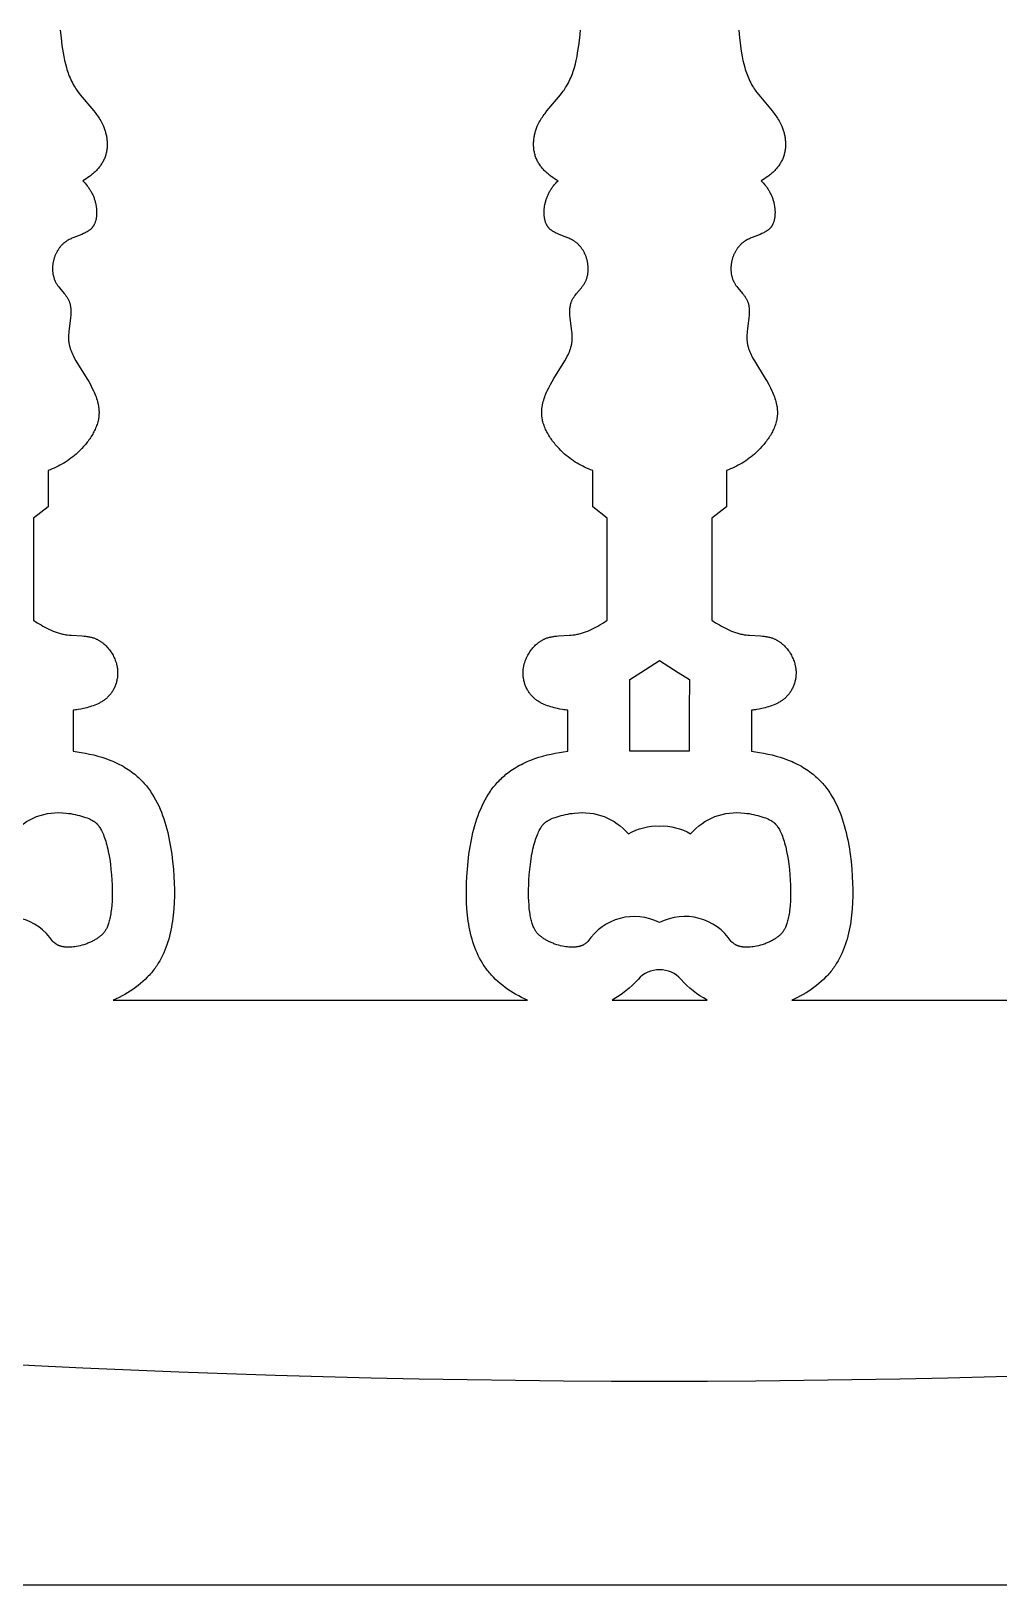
# Model space of a CAD drawing. Extents: x 452 to 1697, y 1442 to 2340.
# Drawn here: x 966.9 to 1132.5, y 1441.8 to 1707.4 of the extents above; entities that cross this region are included whole.
import ezdxf

# ---------------------------------------------------------------- set-up
doc = ezdxf.new("R2010")
doc.units = 0
doc.layers.add('LAYER_05', color=1, linetype='CONTINUOUS')

msp = doc.modelspace()

# ---------------------------------------------------------------- linework, layer by layer
at = {"layer": 'LAYER_05'}
for points in [[(452.15, 1441.77), (1696.7, 1441.77), (1696.7, 2340.24), (452.15, 2340.24)], [(1077.61, 1597.76), (1079.52, 1596.59), (1079.51, 1591.31), (1079.51, 1584.31), (1069.34, 1584.31), (1069.34, 1591.31), (1069.32, 1596.59), (1071.24, 1597.76), (1074.42, 1599.82)]]:
    msp.add_lwpolyline(points, close=True, dxfattribs=at)
for points in [[(971.9, 1707.59), (972.03, 1706.29), (972.19, 1704.99), (972.28, 1704.35), (972.38, 1703.71), (972.49, 1703.07), (972.62, 1702.44), (972.77, 1701.82), (972.94, 1701.21), (973.03, 1700.9), (973.12, 1700.6), (973.22, 1700.31), (973.33, 1700.01), (973.44, 1699.72), (973.56, 1699.43), (973.69, 1699.15), (973.82, 1698.87), (973.96, 1698.59), (974.11, 1698.32), (974.27, 1698.05), (974.43, 1697.78), (974.57, 1697.57), (974.71, 1697.36), (974.85, 1697.16), (975, 1696.95), (975.32, 1696.55), (977.64, 1693.79), (977.96, 1693.38), (978.11, 1693.17), (978.26, 1692.96), (978.41, 1692.75), (978.55, 1692.53), (978.68, 1692.32), (978.81, 1692.09), (978.94, 1691.87), (979.06, 1691.64), (979.17, 1691.4), (979.28, 1691.17), (979.34, 1691.01), (979.4, 1690.85), (979.46, 1690.68), (979.52, 1690.52), (979.57, 1690.35), (979.62, 1690.19), (979.66, 1690.02), (979.7, 1689.85), (979.74, 1689.68), (979.78, 1689.51), (979.81, 1689.34), (979.84, 1689.17), (979.86, 1688.99), (979.88, 1688.82), (979.89, 1688.65), (979.9, 1688.47), (979.91, 1688.3), (979.92, 1688.13), (979.92, 1687.95), (979.91, 1687.78), (979.9, 1687.61), (979.89, 1687.44), (979.87, 1687.27), (979.85, 1687.09), (979.82, 1686.93), (979.79, 1686.76), (979.75, 1686.59), (979.71, 1686.43), (979.67, 1686.26), (979.62, 1686.1), (979.57, 1685.94), (979.51, 1685.78), (979.44, 1685.62), (979.37, 1685.47), (979.3, 1685.31), (979.22, 1685.16), (979.14, 1685.01), (979.05, 1684.86), (978.96, 1684.72), (978.86, 1684.57), (978.76, 1684.43), (978.66, 1684.29), (978.55, 1684.16), (978.44, 1684.02), (978.33, 1683.89), (978.21, 1683.76), (978.09, 1683.63), (977.97, 1683.51), (977.84, 1683.39), (977.72, 1683.27), (977.59, 1683.15), (977.45, 1683.03), (977.32, 1682.92), (977.18, 1682.81), (977.04, 1682.7), (976.9, 1682.6), (976.62, 1682.4), (976.33, 1682.21), (976.03, 1682.03), (975.74, 1681.86), (975.94, 1681.65), (976.14, 1681.43), (976.33, 1681.21), (976.52, 1680.98), (976.6, 1680.86), (976.69, 1680.74), (976.78, 1680.62), (976.86, 1680.5), (976.94, 1680.38), (977.02, 1680.25), (977.09, 1680.13), (977.17, 1680), (977.24, 1679.87), (977.31, 1679.74), (977.37, 1679.61), (977.44, 1679.47), (977.5, 1679.34), (977.56, 1679.2), (977.61, 1679.06), (977.67, 1678.92), (977.72, 1678.78), (977.76, 1678.63), (977.81, 1678.49), (977.85, 1678.34), (977.89, 1678.19), (977.93, 1678.04), (977.96, 1677.89), (977.99, 1677.74), (978.04, 1677.48), (978.05, 1677.35), (978.07, 1677.22), (978.08, 1677.09), (978.1, 1676.96), (978.1, 1676.83), (978.11, 1676.7), (978.12, 1676.57), (978.12, 1676.44), (978.12, 1676.32), (978.11, 1676.19), (978.11, 1676.06), (978.1, 1675.93), (978.09, 1675.8), (978.07, 1675.68), (978.06, 1675.55), (978.04, 1675.43), (978.01, 1675.31), (977.99, 1675.19), (977.96, 1675.07), (977.93, 1674.96), (977.89, 1674.84), (977.85, 1674.73), (977.81, 1674.62), (977.77, 1674.51), (977.74, 1674.46), (977.72, 1674.41), (977.7, 1674.36), (977.67, 1674.31), (977.64, 1674.26), (977.61, 1674.21), (977.59, 1674.16), (977.56, 1674.11), (977.53, 1674.07), (977.49, 1674.02), (977.46, 1673.98), (977.43, 1673.93), (977.38, 1673.87), (977.33, 1673.81), (977.28, 1673.75), (977.23, 1673.7), (977.17, 1673.64), (977.11, 1673.59), (977.06, 1673.54), (977, 1673.49), (976.93, 1673.44), (976.87, 1673.39), (976.81, 1673.34), (976.74, 1673.3), (976.68, 1673.25), (976.61, 1673.21), (976.54, 1673.17), (976.47, 1673.13), (976.33, 1673.05), (976.18, 1672.97), (976.03, 1672.9), (975.87, 1672.83), (975.56, 1672.69), (974.23, 1672.17), (973.9, 1672.03), (973.74, 1671.95), (973.57, 1671.87), (973.41, 1671.79), (973.26, 1671.71), (973.1, 1671.62), (972.95, 1671.52), (972.88, 1671.47), (972.8, 1671.42), (972.73, 1671.37), (972.66, 1671.32), (972.57, 1671.25), (972.48, 1671.17), (972.4, 1671.1), (972.31, 1671.02), (972.23, 1670.94), (972.15, 1670.86), (972.07, 1670.78), (972, 1670.69), (971.92, 1670.61), (971.85, 1670.52), (971.78, 1670.43), (971.71, 1670.33), (971.64, 1670.24), (971.58, 1670.14), (971.51, 1670.05), (971.45, 1669.95), (971.39, 1669.85), (971.34, 1669.75), (971.28, 1669.64), (971.23, 1669.54), (971.18, 1669.43), (971.13, 1669.33), (971.08, 1669.22), (971.03, 1669.11), (970.99, 1669), (970.95, 1668.89), (970.91, 1668.78), (970.87, 1668.67), (970.84, 1668.55), (970.8, 1668.44), (970.77, 1668.33), (970.74, 1668.21), (970.72, 1668.1), (970.69, 1667.98), (970.67, 1667.86), (970.65, 1667.75), (970.63, 1667.63), (970.62, 1667.52), (970.6, 1667.4), (970.59, 1667.28), (970.58, 1667.16), (970.58, 1667.05), (970.57, 1666.93), (970.57, 1666.82), (970.57, 1666.7), (970.58, 1666.58), (970.58, 1666.47), (970.59, 1666.35), (970.6, 1666.24), (970.61, 1666.12), (970.63, 1666.01), (970.64, 1665.9), (970.66, 1665.79), (970.68, 1665.68), (970.71, 1665.57), (970.74, 1665.46), (970.77, 1665.35), (970.8, 1665.24), (970.83, 1665.13), (970.87, 1665.03), (970.91, 1664.93), (970.95, 1664.82), (971, 1664.72), (971.04, 1664.62), (971.1, 1664.51), (971.16, 1664.4), (971.23, 1664.29), (971.29, 1664.18), (971.36, 1664.07), (971.43, 1663.97), (971.58, 1663.76), (971.74, 1663.56), (972.55, 1662.58), (972.71, 1662.39), (972.86, 1662.2), (972.93, 1662.1), (973, 1662), (973.06, 1661.9), (973.13, 1661.8), (973.19, 1661.7), (973.25, 1661.6), (973.3, 1661.49), (973.35, 1661.39), (973.39, 1661.29), (973.43, 1661.2), (973.47, 1661.1), (973.5, 1661), (973.53, 1660.9), (973.56, 1660.8), (973.59, 1660.7), (973.61, 1660.6), (973.63, 1660.49), (973.65, 1660.39), (973.66, 1660.28), (973.67, 1660.18), (973.68, 1660.07), (973.69, 1659.96), (973.7, 1659.86), (973.7, 1659.75), (973.71, 1659.53), (973.71, 1659.31), (973.7, 1659.08), (973.68, 1658.85), (973.64, 1658.4), (973.41, 1656.53), (973.36, 1656.06), (973.34, 1655.82), (973.32, 1655.59), (973.31, 1655.36), (973.3, 1655.13), (973.3, 1654.9), (973.31, 1654.68), (973.32, 1654.57), (973.33, 1654.46), (973.34, 1654.34), (973.35, 1654.23), (973.37, 1654.1), (973.39, 1653.96), (973.42, 1653.82), (973.45, 1653.68), (973.48, 1653.55), (973.52, 1653.41), (973.56, 1653.28), (973.6, 1653.15), (973.64, 1653.01), (973.69, 1652.88), (973.74, 1652.75), (973.79, 1652.62), (973.91, 1652.36), (974.03, 1652.11), (974.15, 1651.85), (974.29, 1651.6), (974.58, 1651.09), (976.46, 1648.04), (976.76, 1647.52), (977.05, 1647), (977.32, 1646.47), (977.58, 1645.95), (977.69, 1645.68), (977.81, 1645.42), (977.91, 1645.16), (978.01, 1644.89), (978.1, 1644.63), (978.19, 1644.36), (978.26, 1644.09), (978.33, 1643.83), (978.39, 1643.56), (978.41, 1643.43), (978.44, 1643.29), (978.46, 1643.16), (978.47, 1643.03), (978.49, 1642.89), (978.5, 1642.76), (978.51, 1642.63), (978.52, 1642.49), (978.53, 1642.36), (978.53, 1642.23), (978.53, 1642.09), (978.52, 1641.96), (978.52, 1641.83), (978.51, 1641.69), (978.5, 1641.59), (978.48, 1641.48), (978.47, 1641.37), (978.45, 1641.26), (978.42, 1641.05), (978.37, 1640.83), (978.32, 1640.62), (978.26, 1640.4), (978.19, 1640.19), (978.12, 1639.98), (978.04, 1639.77), (977.95, 1639.56), (977.86, 1639.35), (977.76, 1639.14), (977.66, 1638.93), (977.55, 1638.73), (977.44, 1638.52), (977.32, 1638.32), (977.19, 1638.12), (977.07, 1637.92), (976.93, 1637.72), (976.8, 1637.53), (976.65, 1637.34), (976.51, 1637.14), (976.36, 1636.96), (976.21, 1636.77), (975.89, 1636.41), (975.57, 1636.05), (975.23, 1635.71), (974.89, 1635.38), (974.6, 1635.13), (974.31, 1634.88), (974.02, 1634.64), (973.72, 1634.41), (973.42, 1634.18), (973.11, 1633.97), (972.8, 1633.76), (972.48, 1633.57), (972.16, 1633.38), (971.84, 1633.2), (971.51, 1633.03), (971.18, 1632.87), (970.84, 1632.72), (970.5, 1632.57), (970.16, 1632.43), (969.81, 1632.31), (969.81, 1626.09), (967.31, 1624.17), (967.31, 1606.7), (967.95, 1606.29), (968.61, 1605.9), (968.94, 1605.71), (969.28, 1605.52), (969.62, 1605.35), (969.96, 1605.18), (970.31, 1605.02), (970.66, 1604.87), (971.02, 1604.73), (971.38, 1604.6), (971.56, 1604.54), (971.74, 1604.49), (971.92, 1604.44), (972.1, 1604.39), (972.29, 1604.35), (972.47, 1604.31), (972.66, 1604.27), (972.85, 1604.24), (973.16, 1604.2), (973.47, 1604.16), (973.78, 1604.14), (975.66, 1604.03), (975.98, 1604.01), (976.28, 1603.97), (976.44, 1603.95), (976.59, 1603.93), (976.74, 1603.9), (976.89, 1603.88), (977.04, 1603.84), (977.19, 1603.81), (977.34, 1603.77), (977.48, 1603.72), (977.63, 1603.68), (977.77, 1603.62), (977.87, 1603.58), (977.97, 1603.54), (978.06, 1603.5), (978.16, 1603.46), (978.25, 1603.41), (978.34, 1603.36), (978.44, 1603.31), (978.53, 1603.26), (978.62, 1603.2), (978.71, 1603.14), (978.8, 1603.09), (978.89, 1603.02), (978.98, 1602.96), (979.06, 1602.9), (979.15, 1602.83), (979.23, 1602.76), (979.32, 1602.7), (979.4, 1602.62), (979.56, 1602.48), (979.72, 1602.33), (979.88, 1602.17), (980.03, 1602), (980.17, 1601.83), (980.31, 1601.66), (980.44, 1601.48), (980.57, 1601.29), (980.69, 1601.1), (980.81, 1600.91), (980.92, 1600.72), (981.02, 1600.52), (981.12, 1600.31), (981.21, 1600.11), (981.3, 1599.9), (981.37, 1599.69), (981.44, 1599.47), (981.51, 1599.26), (981.53, 1599.15), (981.56, 1599.04), (981.58, 1598.93), (981.61, 1598.82), (981.63, 1598.71), (981.64, 1598.6), (981.66, 1598.49), (981.68, 1598.38), (981.69, 1598.27), (981.7, 1598.16), (981.71, 1598), (981.71, 1597.84), (981.71, 1597.67), (981.71, 1597.51), (981.7, 1597.35), (981.69, 1597.19), (981.68, 1597.03), (981.66, 1596.87), (981.63, 1596.71), (981.6, 1596.55), (981.57, 1596.4), (981.53, 1596.24), (981.49, 1596.09), (981.45, 1595.93), (981.4, 1595.78), (981.34, 1595.63), (981.29, 1595.48), (981.23, 1595.34), (981.16, 1595.19), (981.09, 1595.05), (981.02, 1594.91), (980.95, 1594.77), (980.87, 1594.63), (980.78, 1594.5), (980.7, 1594.37), (980.61, 1594.24), (980.52, 1594.12), (980.42, 1594), (980.32, 1593.88), (980.22, 1593.76), (980.11, 1593.65), (980, 1593.54), (979.9, 1593.45), (979.79, 1593.35), (979.68, 1593.26), (979.57, 1593.17), (979.46, 1593.09), (979.34, 1593), (979.22, 1592.92), (979.1, 1592.85), (978.98, 1592.77), (978.86, 1592.7), (978.73, 1592.63), (978.6, 1592.56), (978.48, 1592.5), (978.35, 1592.44), (978.08, 1592.32), (977.81, 1592.21), (977.54, 1592.1), (977.26, 1592.01), (976.98, 1591.92), (976.7, 1591.84), (976.42, 1591.76), (975.85, 1591.62), (975.41, 1591.52), (974.97, 1591.44), (974.75, 1591.4), (974.52, 1591.37), (974.3, 1591.34), (974.08, 1591.31), (974.08, 1584.31), (974.78, 1584.22), (975.49, 1584.12), (976.2, 1583.99), (976.91, 1583.84), (977.61, 1583.68), (978.31, 1583.49), (979.01, 1583.28), (979.69, 1583.05), (980.37, 1582.8), (980.7, 1582.67), (981.03, 1582.53), (981.36, 1582.38), (981.68, 1582.23), (982, 1582.07), (982.32, 1581.91), (982.63, 1581.74), (982.93, 1581.56), (983.23, 1581.38), (983.52, 1581.19), (983.81, 1581), (984.09, 1580.8), (984.37, 1580.59), (984.64, 1580.38), (984.86, 1580.19), (985.07, 1580.01), (985.28, 1579.82), (985.49, 1579.62), (985.69, 1579.42), (985.89, 1579.22), (986.08, 1579.01), (986.27, 1578.8), (986.45, 1578.59), (986.63, 1578.37), (986.81, 1578.15), (986.98, 1577.92), (987.14, 1577.69), (987.31, 1577.46), (987.47, 1577.22), (987.62, 1576.98), (987.92, 1576.49), (988.2, 1575.99), (988.47, 1575.48), (988.73, 1574.95), (988.97, 1574.41), (989.2, 1573.87), (989.41, 1573.31), (989.61, 1572.74), (989.8, 1572.17), (989.97, 1571.59), (990.13, 1571), (990.28, 1570.4), (990.43, 1569.8), (990.55, 1569.19), (990.78, 1567.95), (990.97, 1566.7), (991.12, 1565.44), (991.24, 1564.17), (991.33, 1562.9), (991.38, 1561.79), (991.41, 1560.67), (991.41, 1559.57), (991.38, 1558.47), (991.32, 1557.38), (991.23, 1556.31), (991.17, 1555.78), (991.09, 1555.25), (991.01, 1554.73), (990.92, 1554.22), (990.82, 1553.7), (990.71, 1553.2), (990.59, 1552.7), (990.45, 1552.2), (990.3, 1551.71), (990.14, 1551.23), (989.97, 1550.75), (989.79, 1550.29), (989.59, 1549.83), (989.38, 1549.37), (989.15, 1548.93), (988.91, 1548.49), (988.66, 1548.06), (988.53, 1547.85), (988.39, 1547.65), (988.25, 1547.44), (988.11, 1547.24), (987.96, 1547.04), (987.81, 1546.84), (987.65, 1546.63), (987.48, 1546.43), (987.31, 1546.23), (987.14, 1546.04), (986.96, 1545.85), (986.78, 1545.66), (986.4, 1545.29), (986.02, 1544.93), (985.61, 1544.58), (985.2, 1544.24), (984.77, 1543.92), (984.33, 1543.6), (983.88, 1543.3), (983.42, 1543.02), (982.95, 1542.74), (982.46, 1542.48), (981.97, 1542.23), (981.47, 1541.99), (980.97, 1541.77), (1051.82, 1541.77), (1051.31, 1541.99), (1050.82, 1542.23), (1050.32, 1542.48), (1049.84, 1542.74), (1049.37, 1543.02), (1048.91, 1543.3), (1048.46, 1543.6), (1048.02, 1543.92), (1047.59, 1544.24), (1047.17, 1544.58), (1046.77, 1544.93), (1046.38, 1545.29), (1046.01, 1545.66), (1045.83, 1545.85), (1045.65, 1546.04), (1045.48, 1546.23), (1045.31, 1546.43), (1045.14, 1546.63), (1044.98, 1546.84), (1044.83, 1547.04), (1044.68, 1547.24), (1044.54, 1547.44), (1044.4, 1547.65), (1044.26, 1547.85), (1044.13, 1548.06), (1043.88, 1548.49), (1043.64, 1548.93), (1043.41, 1549.37), (1043.2, 1549.83), (1043, 1550.29), (1042.82, 1550.75), (1042.64, 1551.23), (1042.49, 1551.71), (1042.34, 1552.2), (1042.2, 1552.7), (1042.08, 1553.2), (1041.97, 1553.7), (1041.87, 1554.22), (1041.77, 1554.73), (1041.69, 1555.25), (1041.62, 1555.78), (1041.56, 1556.31), (1041.47, 1557.38), (1041.41, 1558.47), (1041.38, 1559.57), (1041.38, 1560.67), (1041.41, 1561.79), (1041.46, 1562.9), (1041.55, 1564.17), (1041.67, 1565.44), (1041.82, 1566.7), (1042.01, 1567.95), (1042.23, 1569.19), (1042.36, 1569.8), (1042.5, 1570.4), (1042.66, 1571), (1042.82, 1571.59), (1042.99, 1572.17), (1043.18, 1572.74), (1043.38, 1573.31), (1043.59, 1573.87), (1043.82, 1574.41), (1044.06, 1574.95), (1044.31, 1575.48), (1044.58, 1575.99), (1044.87, 1576.49), (1045.17, 1576.98), (1045.32, 1577.22), (1045.48, 1577.46), (1045.64, 1577.69), (1045.81, 1577.92), (1045.98, 1578.15), (1046.16, 1578.37), (1046.34, 1578.59), (1046.52, 1578.8), (1046.71, 1579.01), (1046.9, 1579.22), (1047.1, 1579.42), (1047.3, 1579.62), (1047.5, 1579.82), (1047.71, 1580.01), (1047.93, 1580.19), (1048.15, 1580.38), (1048.42, 1580.59), (1048.69, 1580.8), (1048.98, 1581), (1049.26, 1581.19), (1049.56, 1581.38), (1049.86, 1581.56), (1050.16, 1581.74), (1050.47, 1581.91), (1050.79, 1582.07), (1051.11, 1582.23), (1051.43, 1582.38), (1051.75, 1582.53), (1052.08, 1582.67), (1052.42, 1582.8), (1053.09, 1583.05), (1053.78, 1583.28), (1054.48, 1583.49), (1055.18, 1583.68), (1055.88, 1583.84), (1056.59, 1583.99), (1057.3, 1584.12), (1058.01, 1584.22), (1058.71, 1584.31), (1058.71, 1591.31), (1058.49, 1591.34), (1058.26, 1591.37), (1058.04, 1591.4), (1057.82, 1591.44), (1057.38, 1591.52), (1056.94, 1591.62), (1056.37, 1591.76), (1056.09, 1591.84), (1055.81, 1591.92), (1055.53, 1592.01), (1055.25, 1592.1), (1054.98, 1592.21), (1054.71, 1592.32), (1054.44, 1592.44), (1054.31, 1592.5), (1054.18, 1592.56), (1054.06, 1592.63), (1053.93, 1592.7), (1053.81, 1592.77), (1053.68, 1592.85), (1053.56, 1592.92), (1053.45, 1593), (1053.33, 1593.09), (1053.22, 1593.17), (1053.1, 1593.26), (1053, 1593.35), (1052.89, 1593.45), (1052.78, 1593.54), (1052.68, 1593.65), (1052.57, 1593.76), (1052.47, 1593.88), (1052.37, 1594), (1052.27, 1594.12), (1052.18, 1594.24), (1052.09, 1594.37), (1052, 1594.5), (1051.92, 1594.63), (1051.84, 1594.77), (1051.77, 1594.91), (1051.7, 1595.05), (1051.63, 1595.19), (1051.56, 1595.34), (1051.5, 1595.48), (1051.45, 1595.63), (1051.39, 1595.78), (1051.34, 1595.93), (1051.3, 1596.09), (1051.26, 1596.24), (1051.22, 1596.4), (1051.19, 1596.55), (1051.16, 1596.71), (1051.13, 1596.87), (1051.11, 1597.03), (1051.1, 1597.19), (1051.08, 1597.35), (1051.08, 1597.51), (1051.07, 1597.67), (1051.08, 1597.84), (1051.08, 1598), (1051.09, 1598.16), (1051.1, 1598.27), (1051.11, 1598.38), (1051.13, 1598.49), (1051.14, 1598.6), (1051.16, 1598.71), (1051.18, 1598.82), (1051.2, 1598.93), (1051.23, 1599.04), (1051.26, 1599.15), (1051.28, 1599.26), (1051.35, 1599.47), (1051.42, 1599.69), (1051.49, 1599.9), (1051.58, 1600.11), (1051.67, 1600.31), (1051.76, 1600.52), (1051.87, 1600.72), (1051.98, 1600.91), (1052.1, 1601.1), (1052.22, 1601.29), (1052.35, 1601.48), (1052.48, 1601.66), (1052.62, 1601.83), (1052.76, 1602), (1052.91, 1602.17), (1053.07, 1602.33), (1053.22, 1602.48), (1053.39, 1602.62), (1053.47, 1602.7), (1053.55, 1602.76), (1053.64, 1602.83), (1053.73, 1602.9), (1053.81, 1602.96), (1053.9, 1603.02), (1053.99, 1603.09), (1054.08, 1603.14), (1054.17, 1603.2), (1054.26, 1603.26), (1054.35, 1603.31), (1054.44, 1603.36), (1054.54, 1603.41), (1054.63, 1603.46), (1054.73, 1603.5), (1054.82, 1603.54), (1054.92, 1603.58), (1055.02, 1603.62), (1055.16, 1603.68), (1055.31, 1603.72), (1055.45, 1603.77), (1055.6, 1603.81), (1055.75, 1603.84), (1055.9, 1603.88), (1056.05, 1603.9), (1056.2, 1603.93), (1056.35, 1603.95), (1056.51, 1603.97), (1056.81, 1604.01), (1057.12, 1604.03), (1059.01, 1604.14), (1059.32, 1604.16), (1059.63, 1604.2), (1059.94, 1604.24), (1060.13, 1604.27), (1060.31, 1604.31), (1060.5, 1604.35), (1060.68, 1604.39), (1060.87, 1604.44), (1061.05, 1604.49), (1061.23, 1604.54), (1061.41, 1604.6), (1061.77, 1604.73), (1062.13, 1604.87), (1062.48, 1605.02), (1062.82, 1605.18), (1063.17, 1605.35), (1063.51, 1605.52), (1063.85, 1605.71), (1064.18, 1605.9), (1064.84, 1606.29), (1065.48, 1606.7), (1065.48, 1624.17), (1062.98, 1626.09), (1062.98, 1632.31), (1062.63, 1632.43), (1062.29, 1632.57), (1061.95, 1632.72), (1061.61, 1632.87), (1061.28, 1633.03), (1060.95, 1633.2), (1060.63, 1633.38), (1060.31, 1633.57), (1059.99, 1633.76), (1059.68, 1633.97), (1059.37, 1634.18), (1059.07, 1634.41), (1058.77, 1634.64), (1058.47, 1634.88), (1058.18, 1635.13), (1057.9, 1635.38), (1057.56, 1635.71), (1057.22, 1636.05), (1056.89, 1636.41), (1056.58, 1636.77), (1056.43, 1636.96), (1056.28, 1637.14), (1056.13, 1637.34), (1055.99, 1637.53), (1055.86, 1637.72), (1055.72, 1637.92), (1055.59, 1638.12), (1055.47, 1638.32), (1055.35, 1638.52), (1055.24, 1638.73), (1055.13, 1638.93), (1055.02, 1639.14), (1054.93, 1639.35), (1054.84, 1639.56), (1054.75, 1639.77), (1054.67, 1639.98), (1054.6, 1640.19), (1054.53, 1640.4), (1054.47, 1640.62), (1054.42, 1640.83), (1054.37, 1641.05), (1054.34, 1641.26), (1054.32, 1641.37), (1054.3, 1641.48), (1054.29, 1641.59), (1054.28, 1641.69), (1054.27, 1641.83), (1054.27, 1641.96), (1054.26, 1642.09), (1054.26, 1642.23), (1054.26, 1642.36), (1054.27, 1642.49), (1054.28, 1642.63), (1054.29, 1642.76), (1054.3, 1642.89), (1054.31, 1643.03), (1054.33, 1643.16), (1054.35, 1643.29), (1054.38, 1643.43), (1054.4, 1643.56), (1054.46, 1643.83), (1054.53, 1644.09), (1054.6, 1644.36), (1054.69, 1644.63), (1054.78, 1644.89), (1054.88, 1645.16), (1054.98, 1645.42), (1055.09, 1645.68), (1055.21, 1645.95), (1055.47, 1646.47), (1055.74, 1647), (1056.03, 1647.52), (1056.33, 1648.04), (1058.21, 1651.09), (1058.5, 1651.6), (1058.63, 1651.85), (1058.76, 1652.11), (1058.88, 1652.36), (1058.99, 1652.62), (1059.05, 1652.75), (1059.1, 1652.88), (1059.14, 1653.01), (1059.19, 1653.15), (1059.23, 1653.28), (1059.27, 1653.41), (1059.31, 1653.55), (1059.34, 1653.68), (1059.37, 1653.82), (1059.4, 1653.96), (1059.42, 1654.1), (1059.44, 1654.23), (1059.45, 1654.34), (1059.46, 1654.46), (1059.47, 1654.57), (1059.48, 1654.68), (1059.48, 1654.9), (1059.48, 1655.13), (1059.48, 1655.36), (1059.47, 1655.59), (1059.45, 1655.82), (1059.43, 1656.06), (1059.38, 1656.53), (1059.14, 1658.4), (1059.1, 1658.85), (1059.09, 1659.08), (1059.08, 1659.31), (1059.08, 1659.53), (1059.08, 1659.75), (1059.09, 1659.86), (1059.1, 1659.96), (1059.1, 1660.07), (1059.11, 1660.18), (1059.13, 1660.28), (1059.14, 1660.39), (1059.16, 1660.49), (1059.18, 1660.6), (1059.2, 1660.7), (1059.23, 1660.8), (1059.26, 1660.9), (1059.29, 1661), (1059.32, 1661.1), (1059.36, 1661.2), (1059.4, 1661.29), (1059.44, 1661.39), (1059.49, 1661.49), (1059.54, 1661.6), (1059.6, 1661.7), (1059.66, 1661.8), (1059.73, 1661.9), (1059.79, 1662), (1059.86, 1662.1), (1059.93, 1662.2), (1060.08, 1662.39), (1060.24, 1662.58), (1061.05, 1663.56), (1061.21, 1663.76), (1061.36, 1663.97), (1061.43, 1664.07), (1061.5, 1664.18), (1061.56, 1664.29), (1061.63, 1664.4), (1061.69, 1664.51), (1061.75, 1664.62), (1061.79, 1664.72), (1061.84, 1664.82), (1061.88, 1664.93), (1061.92, 1665.03), (1061.96, 1665.13), (1061.99, 1665.24), (1062.02, 1665.35), (1062.05, 1665.46), (1062.08, 1665.57), (1062.1, 1665.68), (1062.13, 1665.79), (1062.15, 1665.9), (1062.16, 1666.01), (1062.18, 1666.12), (1062.19, 1666.24), (1062.2, 1666.35), (1062.21, 1666.47), (1062.21, 1666.58), (1062.22, 1666.7), (1062.22, 1666.82), (1062.21, 1666.93), (1062.21, 1667.05), (1062.2, 1667.16), (1062.2, 1667.28), (1062.18, 1667.4), (1062.17, 1667.52), (1062.16, 1667.63), (1062.14, 1667.75), (1062.12, 1667.86), (1062.1, 1667.98), (1062.07, 1668.1), (1062.04, 1668.21), (1062.02, 1668.33), (1061.99, 1668.44), (1061.95, 1668.55), (1061.92, 1668.67), (1061.88, 1668.78), (1061.84, 1668.89), (1061.8, 1669), (1061.76, 1669.11), (1061.71, 1669.22), (1061.66, 1669.33), (1061.61, 1669.43), (1061.56, 1669.54), (1061.51, 1669.64), (1061.45, 1669.75), (1061.4, 1669.85), (1061.34, 1669.95), (1061.27, 1670.05), (1061.21, 1670.14), (1061.15, 1670.24), (1061.08, 1670.33), (1061.01, 1670.43), (1060.94, 1670.52), (1060.87, 1670.61), (1060.79, 1670.69), (1060.72, 1670.78), (1060.64, 1670.86), (1060.56, 1670.94), (1060.48, 1671.02), (1060.39, 1671.1), (1060.31, 1671.17), (1060.22, 1671.25), (1060.13, 1671.32), (1060.06, 1671.37), (1059.99, 1671.42), (1059.91, 1671.47), (1059.84, 1671.52), (1059.69, 1671.62), (1059.53, 1671.71), (1059.38, 1671.79), (1059.22, 1671.87), (1059.05, 1671.95), (1058.89, 1672.03), (1058.56, 1672.17), (1057.23, 1672.69), (1056.92, 1672.83), (1056.76, 1672.9), (1056.61, 1672.97), (1056.46, 1673.05), (1056.32, 1673.13), (1056.25, 1673.17), (1056.18, 1673.21), (1056.11, 1673.25), (1056.05, 1673.3), (1055.98, 1673.34), (1055.92, 1673.39), (1055.85, 1673.44), (1055.79, 1673.49), (1055.73, 1673.54), (1055.68, 1673.59), (1055.62, 1673.64), (1055.56, 1673.7), (1055.51, 1673.75), (1055.46, 1673.81), (1055.41, 1673.87), (1055.36, 1673.93), (1055.33, 1673.98), (1055.29, 1674.02), (1055.26, 1674.07), (1055.23, 1674.11), (1055.2, 1674.16), (1055.17, 1674.21), (1055.15, 1674.26), (1055.12, 1674.31), (1055.09, 1674.36), (1055.07, 1674.41), (1055.04, 1674.46), (1055.02, 1674.51), (1054.98, 1674.62), (1054.93, 1674.73), (1054.9, 1674.84), (1054.86, 1674.96), (1054.83, 1675.07), (1054.8, 1675.19), (1054.77, 1675.31), (1054.75, 1675.43), (1054.73, 1675.55), (1054.72, 1675.68), (1054.7, 1675.8), (1054.69, 1675.93), (1054.68, 1676.06), (1054.68, 1676.19), (1054.67, 1676.32), (1054.67, 1676.44), (1054.67, 1676.57), (1054.68, 1676.7), (1054.68, 1676.83), (1054.69, 1676.96), (1054.71, 1677.09), (1054.72, 1677.22), (1054.74, 1677.35), (1054.75, 1677.48), (1054.8, 1677.74), (1054.83, 1677.89), (1054.86, 1678.04), (1054.9, 1678.19), (1054.94, 1678.34), (1054.98, 1678.49), (1055.02, 1678.63), (1055.07, 1678.78), (1055.12, 1678.92), (1055.18, 1679.06), (1055.23, 1679.2), (1055.29, 1679.34), (1055.35, 1679.47), (1055.42, 1679.61), (1055.48, 1679.74), (1055.55, 1679.87), (1055.62, 1680), (1055.7, 1680.13), (1055.77, 1680.25), (1055.85, 1680.38), (1055.93, 1680.5), (1056.01, 1680.62), (1056.1, 1680.74), (1056.18, 1680.86), (1056.27, 1680.98), (1056.46, 1681.21), (1056.65, 1681.43), (1056.85, 1681.65), (1057.05, 1681.86), (1056.76, 1682.03), (1056.46, 1682.21), (1056.17, 1682.4), (1055.89, 1682.6), (1055.75, 1682.7), (1055.61, 1682.81), (1055.47, 1682.92), (1055.34, 1683.03), (1055.2, 1683.15), (1055.07, 1683.27), (1054.95, 1683.39), (1054.82, 1683.51), (1054.7, 1683.63), (1054.58, 1683.76), (1054.46, 1683.89), (1054.35, 1684.02), (1054.24, 1684.16), (1054.13, 1684.29), (1054.03, 1684.43), (1053.93, 1684.57), (1053.83, 1684.72), (1053.74, 1684.86), (1053.65, 1685.01), (1053.57, 1685.16), (1053.49, 1685.31), (1053.42, 1685.47), (1053.35, 1685.62), (1053.28, 1685.78), (1053.22, 1685.94), (1053.17, 1686.1), (1053.12, 1686.26), (1053.07, 1686.43), (1053.03, 1686.59), (1053, 1686.76), (1052.97, 1686.93), (1052.94, 1687.09), (1052.92, 1687.27), (1052.9, 1687.44), (1052.89, 1687.61), (1052.88, 1687.78), (1052.87, 1687.95), (1052.87, 1688.13), (1052.88, 1688.3), (1052.88, 1688.47), (1052.9, 1688.65), (1052.91, 1688.82), (1052.93, 1688.99), (1052.95, 1689.17), (1052.98, 1689.34), (1053.01, 1689.51), (1053.05, 1689.68), (1053.08, 1689.85), (1053.13, 1690.02), (1053.17, 1690.19), (1053.22, 1690.35), (1053.27, 1690.52), (1053.33, 1690.68), (1053.39, 1690.85), (1053.45, 1691.01), (1053.51, 1691.17), (1053.62, 1691.4), (1053.73, 1691.64), (1053.85, 1691.87), (1053.97, 1692.09), (1054.1, 1692.32), (1054.24, 1692.53), (1054.38, 1692.75), (1054.53, 1692.96), (1054.68, 1693.17), (1054.83, 1693.38), (1055.14, 1693.79), (1057.47, 1696.55), (1057.78, 1696.95), (1057.93, 1697.16), (1058.08, 1697.36), (1058.22, 1697.57), (1058.36, 1697.78), (1058.52, 1698.05), (1058.68, 1698.32), (1058.83, 1698.59), (1058.97, 1698.87), (1059.1, 1699.15), (1059.22, 1699.43), (1059.34, 1699.72), (1059.46, 1700.01), (1059.57, 1700.31), (1059.67, 1700.6), (1059.76, 1700.9), (1059.85, 1701.21), (1060.02, 1701.82), (1060.17, 1702.44), (1060.3, 1703.07), (1060.41, 1703.71), (1060.51, 1704.35), (1060.6, 1704.99), (1060.76, 1706.29), (1060.89, 1707.59)], [(1087.96, 1707.59), (1088.09, 1706.29), (1088.25, 1704.99), (1088.34, 1704.35), (1088.44, 1703.71), (1088.55, 1703.07), (1088.68, 1702.44), (1088.83, 1701.82), (1089, 1701.21), (1089.09, 1700.9), (1089.18, 1700.6), (1089.28, 1700.31), (1089.39, 1700.01), (1089.5, 1699.72), (1089.62, 1699.43), (1089.75, 1699.15), (1089.88, 1698.87), (1090.02, 1698.59), (1090.17, 1698.32), (1090.33, 1698.05), (1090.49, 1697.78), (1090.63, 1697.57), (1090.77, 1697.36), (1090.91, 1697.16), (1091.07, 1696.95), (1091.38, 1696.55), (1093.7, 1693.79), (1094.02, 1693.38), (1094.17, 1693.17), (1094.32, 1692.96), (1094.47, 1692.75), (1094.61, 1692.53), (1094.74, 1692.32), (1094.88, 1692.09), (1095, 1691.87), (1095.12, 1691.64), (1095.23, 1691.4), (1095.34, 1691.17), (1095.4, 1691.01), (1095.46, 1690.85), (1095.52, 1690.68), (1095.58, 1690.52), (1095.63, 1690.35), (1095.68, 1690.19), (1095.72, 1690.02), (1095.76, 1689.85), (1095.8, 1689.68), (1095.84, 1689.51), (1095.87, 1689.34), (1095.9, 1689.17), (1095.92, 1688.99), (1095.94, 1688.82), (1095.95, 1688.65), (1095.97, 1688.47), (1095.97, 1688.3), (1095.98, 1688.13), (1095.98, 1687.95), (1095.97, 1687.78), (1095.96, 1687.61), (1095.95, 1687.44), (1095.93, 1687.27), (1095.91, 1687.09), (1095.88, 1686.93), (1095.85, 1686.76), (1095.82, 1686.59), (1095.77, 1686.43), (1095.73, 1686.26), (1095.68, 1686.1), (1095.63, 1685.94), (1095.57, 1685.78), (1095.5, 1685.62), (1095.43, 1685.47), (1095.36, 1685.31), (1095.28, 1685.16), (1095.2, 1685.01), (1095.11, 1684.86), (1095.02, 1684.72), (1094.92, 1684.57), (1094.82, 1684.43), (1094.72, 1684.29), (1094.61, 1684.16), (1094.5, 1684.02), (1094.39, 1683.89), (1094.27, 1683.76), (1094.15, 1683.63), (1094.03, 1683.51), (1093.9, 1683.39), (1093.78, 1683.27), (1093.65, 1683.15), (1093.51, 1683.03), (1093.38, 1682.92), (1093.24, 1682.81), (1093.1, 1682.7), (1092.96, 1682.6), (1092.68, 1682.4), (1092.39, 1682.21), (1092.09, 1682.03), (1091.8, 1681.86), (1092, 1681.65), (1092.2, 1681.43), (1092.39, 1681.21), (1092.58, 1680.98), (1092.66, 1680.86), (1092.75, 1680.74), (1092.84, 1680.62), (1092.92, 1680.5), (1093, 1680.38), (1093.08, 1680.25), (1093.15, 1680.13), (1093.23, 1680), (1093.3, 1679.87), (1093.37, 1679.74), (1093.43, 1679.61), (1093.5, 1679.47), (1093.56, 1679.34), (1093.62, 1679.2), (1093.67, 1679.06), (1093.73, 1678.92), (1093.78, 1678.78), (1093.82, 1678.63), (1093.87, 1678.49), (1093.91, 1678.34), (1093.95, 1678.19), (1093.99, 1678.04), (1094.02, 1677.89), (1094.05, 1677.74), (1094.1, 1677.48), (1094.11, 1677.35), (1094.13, 1677.22), (1094.14, 1677.09), (1094.16, 1676.96), (1094.16, 1676.83), (1094.17, 1676.7), (1094.18, 1676.57), (1094.18, 1676.44), (1094.18, 1676.32), (1094.17, 1676.19), (1094.17, 1676.06), (1094.16, 1675.93), (1094.15, 1675.8), (1094.13, 1675.68), (1094.12, 1675.55), (1094.1, 1675.43), (1094.07, 1675.31), (1094.05, 1675.19), (1094.02, 1675.07), (1093.99, 1674.96), (1093.95, 1674.84), (1093.91, 1674.73), (1093.87, 1674.62), (1093.83, 1674.51), (1093.8, 1674.46), (1093.78, 1674.41), (1093.76, 1674.36), (1093.73, 1674.31), (1093.7, 1674.26), (1093.67, 1674.21), (1093.65, 1674.16), (1093.62, 1674.11), (1093.59, 1674.07), (1093.55, 1674.02), (1093.52, 1673.98), (1093.49, 1673.93), (1093.44, 1673.87), (1093.39, 1673.81), (1093.34, 1673.75), (1093.29, 1673.7), (1093.23, 1673.64), (1093.17, 1673.59), (1093.12, 1673.54), (1093.06, 1673.49), (1092.99, 1673.44), (1092.93, 1673.39), (1092.87, 1673.34), (1092.8, 1673.3), (1092.74, 1673.25), (1092.67, 1673.21), (1092.6, 1673.17), (1092.53, 1673.13), (1092.39, 1673.05), (1092.24, 1672.97), (1092.09, 1672.9), (1091.93, 1672.83), (1091.62, 1672.69), (1090.29, 1672.17), (1089.96, 1672.03), (1089.8, 1671.95), (1089.63, 1671.87), (1089.47, 1671.79), (1089.32, 1671.71), (1089.16, 1671.62), (1089.01, 1671.52), (1088.94, 1671.47), (1088.86, 1671.42), (1088.79, 1671.37), (1088.72, 1671.32), (1088.63, 1671.25), (1088.54, 1671.17), (1088.46, 1671.1), (1088.37, 1671.02), (1088.29, 1670.94), (1088.21, 1670.86), (1088.13, 1670.78), (1088.06, 1670.69), (1087.98, 1670.61), (1087.91, 1670.52), (1087.84, 1670.43), (1087.77, 1670.33), (1087.7, 1670.24), (1087.64, 1670.14), (1087.57, 1670.05), (1087.51, 1669.95), (1087.45, 1669.85), (1087.4, 1669.75), (1087.34, 1669.64), (1087.29, 1669.54), (1087.24, 1669.43), (1087.19, 1669.33), (1087.14, 1669.22), (1087.09, 1669.11), (1087.05, 1669), (1087.01, 1668.89), (1086.97, 1668.78), (1086.93, 1668.67), (1086.9, 1668.55), (1086.86, 1668.44), (1086.83, 1668.33), (1086.8, 1668.21), (1086.78, 1668.1), (1086.75, 1667.98), (1086.73, 1667.86), (1086.71, 1667.75), (1086.69, 1667.63), (1086.68, 1667.52), (1086.66, 1667.4), (1086.65, 1667.28), (1086.64, 1667.16), (1086.64, 1667.05), (1086.63, 1666.93), (1086.63, 1666.82), (1086.63, 1666.7), (1086.64, 1666.58), (1086.64, 1666.47), (1086.65, 1666.35), (1086.66, 1666.24), (1086.67, 1666.12), (1086.69, 1666.01), (1086.7, 1665.9), (1086.72, 1665.79), (1086.74, 1665.68), (1086.77, 1665.57), (1086.8, 1665.46), (1086.83, 1665.35), (1086.86, 1665.24), (1086.89, 1665.13), (1086.93, 1665.03), (1086.97, 1664.93), (1087.01, 1664.82), (1087.06, 1664.72), (1087.1, 1664.62), (1087.16, 1664.51), (1087.22, 1664.4), (1087.29, 1664.29), (1087.35, 1664.18), (1087.42, 1664.07), (1087.49, 1663.97), (1087.64, 1663.76), (1087.8, 1663.56), (1088.61, 1662.58), (1088.77, 1662.39), (1088.92, 1662.2), (1088.99, 1662.1), (1089.06, 1662), (1089.12, 1661.9), (1089.19, 1661.8), (1089.25, 1661.7), (1089.31, 1661.6), (1089.36, 1661.49), (1089.41, 1661.39), (1089.45, 1661.29), (1089.49, 1661.2), (1089.53, 1661.1), (1089.56, 1661), (1089.59, 1660.9), (1089.62, 1660.8), (1089.65, 1660.7), (1089.67, 1660.6), (1089.69, 1660.49), (1089.71, 1660.39), (1089.72, 1660.28), (1089.73, 1660.18), (1089.74, 1660.07), (1089.75, 1659.96), (1089.76, 1659.86), (1089.77, 1659.75), (1089.77, 1659.53), (1089.77, 1659.31), (1089.76, 1659.08), (1089.75, 1658.85), (1089.7, 1658.4), (1089.47, 1656.53), (1089.42, 1656.06), (1089.4, 1655.82), (1089.38, 1655.59), (1089.37, 1655.36), (1089.36, 1655.13), (1089.37, 1654.9), (1089.37, 1654.68), (1089.38, 1654.57), (1089.39, 1654.46), (1089.4, 1654.34), (1089.41, 1654.23), (1089.43, 1654.1), (1089.45, 1653.96), (1089.48, 1653.82), (1089.51, 1653.68), (1089.54, 1653.55), (1089.58, 1653.41), (1089.62, 1653.28), (1089.66, 1653.15), (1089.7, 1653.01), (1089.75, 1652.88), (1089.8, 1652.75), (1089.85, 1652.62), (1089.97, 1652.36), (1090.09, 1652.11), (1090.21, 1651.85), (1090.35, 1651.6), (1090.64, 1651.09), (1092.52, 1648.04), (1092.82, 1647.52), (1093.11, 1647), (1093.38, 1646.47), (1093.64, 1645.95), (1093.75, 1645.68), (1093.87, 1645.42), (1093.97, 1645.16), (1094.07, 1644.89), (1094.16, 1644.63), (1094.25, 1644.36), (1094.32, 1644.09), (1094.39, 1643.83), (1094.45, 1643.56), (1094.47, 1643.43), (1094.5, 1643.29), (1094.52, 1643.16), (1094.53, 1643.03), (1094.55, 1642.89), (1094.56, 1642.76), (1094.57, 1642.63), (1094.58, 1642.49), (1094.59, 1642.36), (1094.59, 1642.23), (1094.59, 1642.09), (1094.58, 1641.96), (1094.58, 1641.83), (1094.57, 1641.69), (1094.56, 1641.59), (1094.54, 1641.48), (1094.53, 1641.37), (1094.51, 1641.26), (1094.48, 1641.05), (1094.43, 1640.83), (1094.38, 1640.62), (1094.32, 1640.4), (1094.25, 1640.19), (1094.18, 1639.98), (1094.1, 1639.77), (1094.01, 1639.56), (1093.92, 1639.35), (1093.82, 1639.14), (1093.72, 1638.93), (1093.61, 1638.73), (1093.5, 1638.52), (1093.38, 1638.32), (1093.25, 1638.12), (1093.13, 1637.92), (1092.99, 1637.72), (1092.86, 1637.53), (1092.71, 1637.34), (1092.57, 1637.14), (1092.42, 1636.96), (1092.27, 1636.77), (1091.95, 1636.41), (1091.63, 1636.05), (1091.29, 1635.71), (1090.95, 1635.38), (1090.66, 1635.13), (1090.37, 1634.88), (1090.08, 1634.64), (1089.78, 1634.41), (1089.48, 1634.18), (1089.17, 1633.97), (1088.86, 1633.76), (1088.54, 1633.57), (1088.22, 1633.38), (1087.9, 1633.2), (1087.57, 1633.03), (1087.24, 1632.87), (1086.9, 1632.72), (1086.56, 1632.57), (1086.22, 1632.43), (1085.87, 1632.31), (1085.87, 1626.09), (1083.37, 1624.17), (1083.37, 1606.7), (1084.01, 1606.29), (1084.67, 1605.9), (1085, 1605.71), (1085.34, 1605.52), (1085.68, 1605.35), (1086.02, 1605.18), (1086.37, 1605.02), (1086.72, 1604.87), (1087.08, 1604.73), (1087.44, 1604.6), (1087.62, 1604.54), (1087.8, 1604.49), (1087.98, 1604.44), (1088.16, 1604.39), (1088.35, 1604.35), (1088.53, 1604.31), (1088.72, 1604.27), (1088.91, 1604.24), (1089.22, 1604.2), (1089.53, 1604.16), (1089.84, 1604.14), (1091.72, 1604.03), (1092.04, 1604.01), (1092.34, 1603.97), (1092.5, 1603.95), (1092.65, 1603.93), (1092.8, 1603.9), (1092.95, 1603.88), (1093.1, 1603.84), (1093.25, 1603.81), (1093.4, 1603.77), (1093.54, 1603.72), (1093.69, 1603.68), (1093.83, 1603.62), (1093.93, 1603.58), (1094.03, 1603.54), (1094.12, 1603.5), (1094.22, 1603.46), (1094.31, 1603.41), (1094.4, 1603.36), (1094.5, 1603.31), (1094.59, 1603.26), (1094.68, 1603.2), (1094.77, 1603.14), (1094.86, 1603.09), (1094.95, 1603.02), (1095.04, 1602.96), (1095.12, 1602.9), (1095.21, 1602.83), (1095.29, 1602.76), (1095.38, 1602.7), (1095.46, 1602.62), (1095.62, 1602.48), (1095.78, 1602.33), (1095.94, 1602.17), (1096.09, 1602), (1096.23, 1601.83), (1096.37, 1601.66), (1096.5, 1601.48), (1096.63, 1601.29), (1096.75, 1601.1), (1096.87, 1600.91), (1096.98, 1600.72), (1097.08, 1600.52), (1097.18, 1600.31), (1097.27, 1600.11), (1097.36, 1599.9), (1097.43, 1599.69), (1097.5, 1599.47), (1097.57, 1599.26), (1097.59, 1599.15), (1097.62, 1599.04), (1097.64, 1598.93), (1097.67, 1598.82), (1097.69, 1598.71), (1097.7, 1598.6), (1097.72, 1598.49), (1097.74, 1598.38), (1097.75, 1598.27), (1097.76, 1598.16), (1097.77, 1598), (1097.77, 1597.84), (1097.77, 1597.67), (1097.77, 1597.51), (1097.76, 1597.35), (1097.75, 1597.19), (1097.74, 1597.03), (1097.72, 1596.87), (1097.69, 1596.71), (1097.66, 1596.55), (1097.63, 1596.4), (1097.59, 1596.24), (1097.55, 1596.09), (1097.51, 1595.93), (1097.46, 1595.78), (1097.4, 1595.63), (1097.35, 1595.48), (1097.29, 1595.34), (1097.22, 1595.19), (1097.15, 1595.05), (1097.08, 1594.91), (1097.01, 1594.77), (1096.93, 1594.63), (1096.84, 1594.5), (1096.76, 1594.37), (1096.67, 1594.24), (1096.58, 1594.12), (1096.48, 1594), (1096.38, 1593.88), (1096.28, 1593.76), (1096.17, 1593.65), (1096.06, 1593.54), (1095.96, 1593.45), (1095.85, 1593.35), (1095.74, 1593.26), (1095.63, 1593.17), (1095.52, 1593.09), (1095.4, 1593), (1095.28, 1592.92), (1095.16, 1592.85), (1095.04, 1592.77), (1094.92, 1592.7), (1094.79, 1592.63), (1094.66, 1592.56), (1094.54, 1592.5), (1094.41, 1592.44), (1094.14, 1592.32), (1093.87, 1592.21), (1093.6, 1592.1), (1093.32, 1592.01), (1093.04, 1591.92), (1092.76, 1591.84), (1092.48, 1591.76), (1091.91, 1591.62), (1091.47, 1591.52), (1091.03, 1591.44), (1090.81, 1591.4), (1090.58, 1591.37), (1090.36, 1591.34), (1090.14, 1591.31), (1090.14, 1584.31), (1090.84, 1584.22), (1091.55, 1584.12), (1092.26, 1583.99), (1092.97, 1583.84), (1093.67, 1583.68), (1094.37, 1583.49), (1095.07, 1583.28), (1095.75, 1583.05), (1096.43, 1582.8), (1096.76, 1582.67), (1097.09, 1582.53), (1097.42, 1582.38), (1097.74, 1582.23), (1098.06, 1582.07), (1098.38, 1581.91), (1098.69, 1581.74), (1098.99, 1581.56), (1099.29, 1581.38), (1099.58, 1581.19), (1099.87, 1581), (1100.15, 1580.8), (1100.43, 1580.59), (1100.7, 1580.38), (1100.92, 1580.19), (1101.13, 1580.01), (1101.34, 1579.82), (1101.55, 1579.62), (1101.75, 1579.42), (1101.95, 1579.22), (1102.14, 1579.01), (1102.33, 1578.8), (1102.51, 1578.59), (1102.69, 1578.37), (1102.87, 1578.15), (1103.04, 1577.92), (1103.2, 1577.69), (1103.37, 1577.46), (1103.53, 1577.22), (1103.68, 1576.98), (1103.98, 1576.49), (1104.27, 1575.99), (1104.53, 1575.48), (1104.79, 1574.95), (1105.03, 1574.41), (1105.26, 1573.87), (1105.47, 1573.31), (1105.67, 1572.74), (1105.86, 1572.17), (1106.03, 1571.59), (1106.19, 1571), (1106.35, 1570.4), (1106.49, 1569.8), (1106.61, 1569.19), (1106.84, 1567.95), (1107.03, 1566.7), (1107.18, 1565.44), (1107.3, 1564.17), (1107.39, 1562.9), (1107.44, 1561.79), (1107.47, 1560.67), (1107.47, 1559.57), (1107.44, 1558.47), (1107.38, 1557.38), (1107.29, 1556.31), (1107.23, 1555.78), (1107.15, 1555.25), (1107.07, 1554.73), (1106.98, 1554.22), (1106.88, 1553.7), (1106.77, 1553.2), (1106.65, 1552.7), (1106.51, 1552.2), (1106.36, 1551.71), (1106.2, 1551.23), (1106.03, 1550.75), (1105.85, 1550.29), (1105.65, 1549.83), (1105.44, 1549.37), (1105.21, 1548.93), (1104.97, 1548.49), (1104.72, 1548.06), (1104.59, 1547.85), (1104.45, 1547.65), (1104.31, 1547.44), (1104.17, 1547.24), (1104.02, 1547.04), (1103.87, 1546.84), (1103.71, 1546.63), (1103.54, 1546.43), (1103.37, 1546.23), (1103.2, 1546.04), (1103.02, 1545.85), (1102.84, 1545.66), (1102.46, 1545.29), (1102.08, 1544.93), (1101.67, 1544.58), (1101.26, 1544.24), (1100.83, 1543.92), (1100.39, 1543.6), (1099.94, 1543.3), (1099.48, 1543.02), (1099.01, 1542.74), (1098.52, 1542.48), (1098.03, 1542.23), (1097.54, 1541.99), (1097.03, 1541.77), (1167.88, 1541.77)]]:
    msp.add_lwpolyline(points, dxfattribs=at)
for points in [[(963.68, 1570.19, -0.251856), (972.9, 1573.74), (973.29, 1573.69), (973.68, 1573.64), (974.07, 1573.57), (974.46, 1573.49), (974.83, 1573.41), (975.2, 1573.32), (975.54, 1573.22), (975.88, 1573.12), (976.19, 1573.01), (976.5, 1572.9), (976.77, 1572.79), (976.9, 1572.73), (977.03, 1572.67), (977.16, 1572.6), (977.3, 1572.53), (977.43, 1572.46), (977.56, 1572.38), (977.63, 1572.34), (977.7, 1572.29), (977.77, 1572.25), (977.84, 1572.2), (977.89, 1572.16), (977.94, 1572.12), (977.97, 1572.09), (978.01, 1572.06), (978.04, 1572.03), (978.07, 1572), (978.11, 1571.97), (978.15, 1571.93), (978.18, 1571.89), (978.22, 1571.85), (978.26, 1571.8), (978.3, 1571.76), (978.38, 1571.66), (978.43, 1571.6), (978.47, 1571.54), (978.56, 1571.41), (978.66, 1571.26), (978.75, 1571.11), (978.86, 1570.93), (978.95, 1570.74), (979.06, 1570.53), (979.16, 1570.31), (979.27, 1570.06), (979.37, 1569.81), (979.47, 1569.53), (979.57, 1569.24), (979.67, 1568.93), (979.76, 1568.62), (979.85, 1568.28), (979.94, 1567.94), (980.03, 1567.56), (980.11, 1567.19), (980.25, 1566.43), (980.35, 1565.84), (980.47, 1564.99), (980.57, 1564.09), (980.65, 1563.2), (980.71, 1562.27), (980.75, 1561.45), (980.77, 1560.67), (980.78, 1559.9), (980.77, 1559.29), (980.75, 1558.68), (980.7, 1558), (980.65, 1557.38), (980.61, 1557.08), (980.57, 1556.77), (980.53, 1556.51), (980.48, 1556.24), (980.43, 1555.98), (980.38, 1555.72), (980.33, 1555.5), (980.27, 1555.29), (980.21, 1555.07), (980.15, 1554.86), (980.09, 1554.69), (980.03, 1554.52), (979.96, 1554.36), (979.89, 1554.19), (979.84, 1554.07), (979.78, 1553.95), (979.71, 1553.83), (979.65, 1553.71), (979.59, 1553.61), (979.53, 1553.52), (979.47, 1553.44), (979.44, 1553.39), (979.4, 1553.35), (979.35, 1553.28), (979.29, 1553.22), (979.24, 1553.16), (979.18, 1553.1), (979.11, 1553.02), (979.03, 1552.95), (978.96, 1552.88), (978.88, 1552.81), (978.78, 1552.73), (978.69, 1552.65), (978.59, 1552.57), (978.49, 1552.5), (978.38, 1552.42), (978.26, 1552.34), (978.14, 1552.26), (978.03, 1552.18), (977.89, 1552.1), (977.76, 1552.02), (977.63, 1551.95), (977.49, 1551.88), (977.35, 1551.8), (977.2, 1551.73), (977.05, 1551.66), (976.9, 1551.6), (976.75, 1551.53), (976.59, 1551.47), (976.43, 1551.41), (976.27, 1551.35), (976.11, 1551.29), (975.94, 1551.24), (975.61, 1551.14), (975.29, 1551.06), (974.96, 1550.99), (974.68, 1550.93), (974.4, 1550.89), (974.14, 1550.86), (973.88, 1550.83), (973.62, 1550.82), (973.48, 1550.81), (973.35, 1550.81), (973.12, 1550.81), (973.01, 1550.82), (972.9, 1550.82), (972.79, 1550.83), (972.69, 1550.84), (972.59, 1550.85), (972.49, 1550.86), (972.41, 1550.88), (972.32, 1550.89), (972.23, 1550.91), (972.15, 1550.93), (972.08, 1550.94), (972.01, 1550.96), (971.93, 1550.98), (971.86, 1551), (971.81, 1551.02), (971.75, 1551.04), (971.7, 1551.06), (971.64, 1551.08), (971.59, 1551.1), (971.55, 1551.12), (971.51, 1551.14), (971.48, 1551.16), (971.43, 1551.18), (971.39, 1551.21), (971.31, 1551.25), (971.21, 1551.32), (971.11, 1551.38), (970.99, 1551.47), (970.88, 1551.55), (970.75, 1551.65), (970.63, 1551.76, 0.384223), (958.36, 1555.01, 0.384223)], [(1596.7, 1541.77, -0.124869), (552.15, 1541.77)]]:
    msp.add_lwpolyline(points, format="xyb", dxfattribs=at)
for points in [[(1074.42, 1555.01, 0.384223), (1062.16, 1551.76), (1062.04, 1551.65), (1061.91, 1551.55), (1061.8, 1551.47), (1061.68, 1551.38), (1061.58, 1551.32), (1061.48, 1551.25), (1061.4, 1551.21), (1061.36, 1551.18), (1061.31, 1551.16), (1061.28, 1551.14), (1061.24, 1551.12), (1061.2, 1551.1), (1061.15, 1551.08), (1061.09, 1551.06), (1061.04, 1551.04), (1060.98, 1551.02), (1060.92, 1551), (1060.85, 1550.98), (1060.78, 1550.96), (1060.71, 1550.94), (1060.64, 1550.93), (1060.56, 1550.91), (1060.47, 1550.89), (1060.38, 1550.88), (1060.3, 1550.86), (1060.2, 1550.85), (1060.09, 1550.84), (1059.99, 1550.83), (1059.89, 1550.82), (1059.78, 1550.82), (1059.66, 1550.81), (1059.43, 1550.81), (1059.3, 1550.81), (1059.17, 1550.82), (1058.91, 1550.83), (1058.65, 1550.86), (1058.39, 1550.89), (1058.11, 1550.93), (1057.82, 1550.99), (1057.5, 1551.06), (1057.18, 1551.14), (1056.85, 1551.24), (1056.68, 1551.29), (1056.52, 1551.35), (1056.36, 1551.41), (1056.2, 1551.47), (1056.04, 1551.53), (1055.89, 1551.6), (1055.74, 1551.66), (1055.59, 1551.73), (1055.44, 1551.8), (1055.3, 1551.88), (1055.16, 1551.95), (1055.03, 1552.02), (1054.89, 1552.1), (1054.76, 1552.18), (1054.64, 1552.26), (1054.53, 1552.34), (1054.41, 1552.42), (1054.3, 1552.5), (1054.2, 1552.57), (1054.1, 1552.65), (1054.01, 1552.73), (1053.91, 1552.81), (1053.83, 1552.88), (1053.76, 1552.95), (1053.68, 1553.02), (1053.61, 1553.1), (1053.55, 1553.16), (1053.49, 1553.22), (1053.44, 1553.28), (1053.39, 1553.35), (1053.35, 1553.39), (1053.32, 1553.44), (1053.26, 1553.52), (1053.2, 1553.61), (1053.14, 1553.71), (1053.08, 1553.83), (1053.01, 1553.95), (1052.95, 1554.07), (1052.89, 1554.19), (1052.82, 1554.36), (1052.76, 1554.52), (1052.7, 1554.69), (1052.64, 1554.86), (1052.58, 1555.07), (1052.52, 1555.29), (1052.46, 1555.5), (1052.41, 1555.72), (1052.35, 1555.98), (1052.3, 1556.24), (1052.26, 1556.51), (1052.22, 1556.77), (1052.18, 1557.08), (1052.14, 1557.38), (1052.09, 1558), (1052.04, 1558.68), (1052.02, 1559.29), (1052.01, 1559.9), (1052.02, 1560.67), (1052.04, 1561.45), (1052.08, 1562.27), (1052.14, 1563.2), (1052.22, 1564.09), (1052.32, 1564.99), (1052.44, 1565.84), (1052.53, 1566.43), (1052.68, 1567.19), (1052.76, 1567.56), (1052.85, 1567.94), (1052.94, 1568.28), (1053.03, 1568.62), (1053.12, 1568.93), (1053.22, 1569.24), (1053.32, 1569.53), (1053.42, 1569.81), (1053.52, 1570.06), (1053.63, 1570.31), (1053.73, 1570.53), (1053.84, 1570.74), (1053.93, 1570.93), (1054.04, 1571.11), (1054.13, 1571.26), (1054.23, 1571.41), (1054.31, 1571.54), (1054.36, 1571.6), (1054.41, 1571.66), (1054.49, 1571.76), (1054.53, 1571.8), (1054.57, 1571.85), (1054.6, 1571.89), (1054.64, 1571.93), (1054.68, 1571.97), (1054.72, 1572), (1054.75, 1572.03), (1054.78, 1572.06), (1054.82, 1572.09), (1054.85, 1572.12), (1054.9, 1572.16), (1054.95, 1572.2), (1055.02, 1572.25), (1055.09, 1572.29), (1055.16, 1572.34), (1055.23, 1572.38), (1055.36, 1572.46), (1055.49, 1572.53), (1055.62, 1572.6), (1055.76, 1572.67), (1055.89, 1572.73), (1056.02, 1572.79), (1056.29, 1572.9), (1056.59, 1573.01), (1056.9, 1573.12), (1057.25, 1573.22), (1057.59, 1573.32), (1057.96, 1573.41), (1058.33, 1573.49), (1058.72, 1573.57), (1059.1, 1573.64), (1059.5, 1573.69), (1059.89, 1573.74, -0.251856), (1069.11, 1570.19, -0.143661), (1074.42, 1571.53, -0.143661), (1079.74, 1570.19, -0.251856), (1088.96, 1573.74), (1089.35, 1573.69), (1089.74, 1573.64), (1090.13, 1573.57), (1090.52, 1573.49), (1090.89, 1573.41), (1091.26, 1573.32), (1091.6, 1573.22), (1091.95, 1573.12), (1092.25, 1573.01), (1092.56, 1572.9), (1092.83, 1572.79), (1092.96, 1572.73), (1093.09, 1572.67), (1093.22, 1572.6), (1093.36, 1572.53), (1093.49, 1572.46), (1093.62, 1572.38), (1093.69, 1572.34), (1093.76, 1572.29), (1093.83, 1572.25), (1093.9, 1572.2), (1093.95, 1572.16), (1094, 1572.12), (1094.03, 1572.09), (1094.07, 1572.06), (1094.1, 1572.03), (1094.13, 1572), (1094.17, 1571.97), (1094.21, 1571.93), (1094.24, 1571.89), (1094.28, 1571.85), (1094.32, 1571.8), (1094.36, 1571.76), (1094.44, 1571.66), (1094.49, 1571.6), (1094.53, 1571.54), (1094.62, 1571.41), (1094.72, 1571.26), (1094.81, 1571.11), (1094.92, 1570.93), (1095.01, 1570.74), (1095.12, 1570.53), (1095.22, 1570.31), (1095.33, 1570.06), (1095.43, 1569.81), (1095.53, 1569.53), (1095.63, 1569.24), (1095.73, 1568.93), (1095.82, 1568.62), (1095.91, 1568.28), (1096, 1567.94), (1096.09, 1567.56), (1096.17, 1567.19), (1096.32, 1566.43), (1096.41, 1565.84), (1096.53, 1564.99), (1096.63, 1564.09), (1096.71, 1563.2), (1096.77, 1562.27), (1096.81, 1561.45), (1096.83, 1560.67), (1096.84, 1559.9), (1096.83, 1559.29), (1096.81, 1558.68), (1096.76, 1558), (1096.71, 1557.38), (1096.67, 1557.08), (1096.63, 1556.77), (1096.59, 1556.51), (1096.54, 1556.24), (1096.49, 1555.98), (1096.44, 1555.72), (1096.39, 1555.5), (1096.33, 1555.29), (1096.27, 1555.07), (1096.21, 1554.86), (1096.15, 1554.69), (1096.09, 1554.52), (1096.02, 1554.36), (1095.96, 1554.19), (1095.9, 1554.07), (1095.84, 1553.95), (1095.77, 1553.83), (1095.71, 1553.71), (1095.65, 1553.61), (1095.59, 1553.52), (1095.53, 1553.44), (1095.5, 1553.39), (1095.46, 1553.35), (1095.41, 1553.28), (1095.35, 1553.22), (1095.3, 1553.16), (1095.24, 1553.1), (1095.17, 1553.02), (1095.09, 1552.95), (1095.02, 1552.88), (1094.94, 1552.81), (1094.84, 1552.73), (1094.75, 1552.65), (1094.65, 1552.57), (1094.55, 1552.5), (1094.44, 1552.42), (1094.32, 1552.34), (1094.2, 1552.26), (1094.09, 1552.18), (1093.95, 1552.1), (1093.82, 1552.02), (1093.69, 1551.95), (1093.55, 1551.88), (1093.41, 1551.8), (1093.26, 1551.73), (1093.11, 1551.66), (1092.96, 1551.6), (1092.81, 1551.53), (1092.65, 1551.47), (1092.49, 1551.41), (1092.33, 1551.35), (1092.17, 1551.29), (1092, 1551.24), (1091.67, 1551.14), (1091.35, 1551.06), (1091.02, 1550.99), (1090.74, 1550.93), (1090.46, 1550.89), (1090.2, 1550.86), (1089.94, 1550.83), (1089.68, 1550.82), (1089.55, 1550.81), (1089.41, 1550.81), (1089.19, 1550.81), (1089.07, 1550.82), (1088.96, 1550.82), (1088.86, 1550.83), (1088.75, 1550.84), (1088.65, 1550.85), (1088.55, 1550.86), (1088.47, 1550.88), (1088.38, 1550.89), (1088.29, 1550.91), (1088.21, 1550.93), (1088.14, 1550.94), (1088.07, 1550.96), (1087.99, 1550.98), (1087.92, 1551), (1087.87, 1551.02), (1087.81, 1551.04), (1087.76, 1551.06), (1087.7, 1551.08), (1087.65, 1551.1), (1087.61, 1551.12), (1087.57, 1551.14), (1087.54, 1551.16), (1087.49, 1551.18), (1087.45, 1551.21), (1087.37, 1551.25), (1087.27, 1551.32), (1087.17, 1551.38), (1087.05, 1551.47), (1086.94, 1551.55), (1086.81, 1551.65), (1086.69, 1551.76, 0.384223)], [(1078.11, 1545.31, 0.444946), (1070.74, 1545.31, -0.086953), (1066.3, 1541.77), (1082.55, 1541.77, -0.086953)]]:
    msp.add_lwpolyline(points, format="xyb", close=True, dxfattribs=at)

doc.saveas('drawing.dxf')
